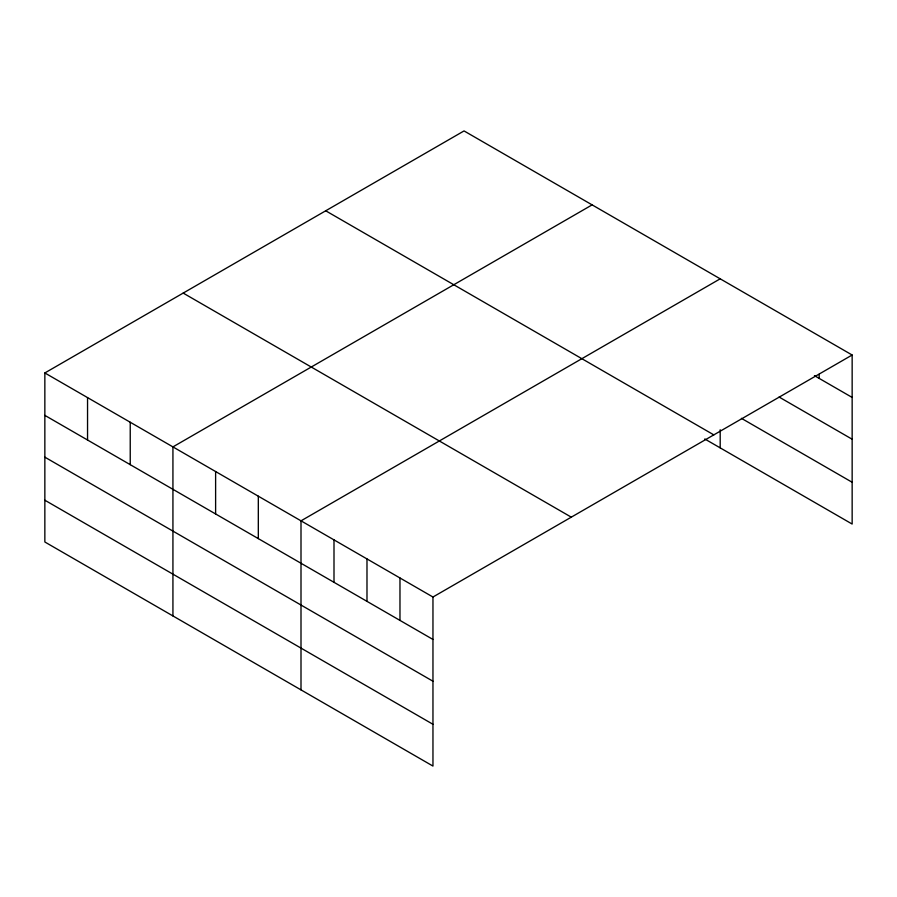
<?xml version="1.0" encoding="UTF-8"?>
<svg xmlns="http://www.w3.org/2000/svg" width="897" height="897" viewBox="0 0 897 897"><rect width="100%" height="100%" fill="white"/><g stroke="black" fill="none" stroke-linecap="round" stroke-linejoin="round"><path stroke-width="1.35" d="M704.773 438.969L852.15 524.05L852.15 355.01L464.041 130.928L44.85 372.95L44.85 541.99L432.959 766.072L432.959 597.021L44.85 372.95M592.121 204.875L172.93 446.897L172.93 615.936M720.19 278.821L301 520.843L301 689.883M432.959 597.021L852.15 355.01M814.442 375.664L852.15 397.427M779.101 397.035L852.15 439.216M741.404 418.327L852.15 482.261M325.712 210.795L713.821 434.877M183.179 293.084L571.288 517.154M44.85 415.367L432.959 639.449M44.85 457.156L432.959 681.227M44.85 500.212L432.959 724.283M819.163 374.273L819.163 378.377M720.19 429.764L720.19 447.861M399.972 577.982L399.972 620.399M366.985 558.932L366.985 601.349M333.998 539.882L333.998 582.31M258.314 496.187L258.314 538.615M215.616 471.542L215.616 513.959M130.233 422.24L130.233 464.668M87.547 397.595L87.547 440.023"/></g></svg>
